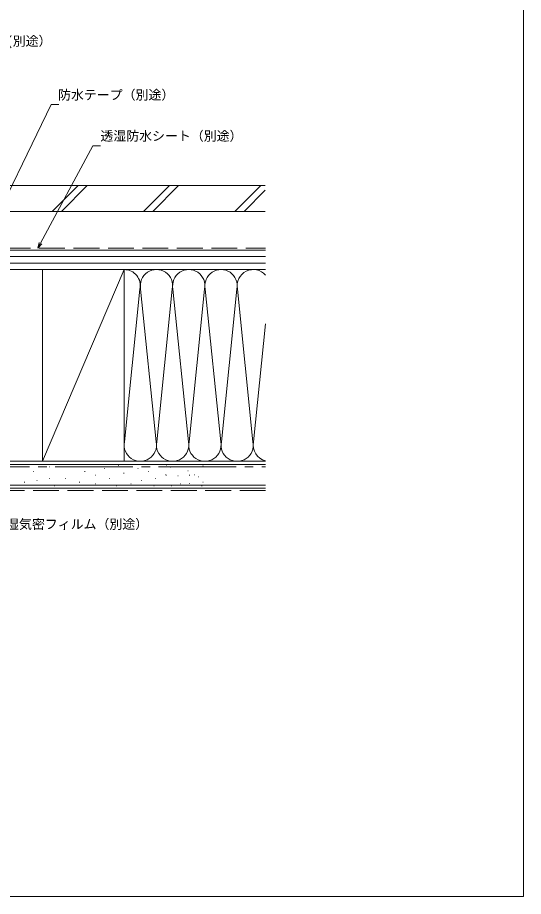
# Model space of a CAD drawing. Units: millimetres, scale not verified. Extents: x -495 to 495, y -800 to 801.
# Drawn here: x 260 to 495, y -800 to -392.1 of the extents above; entities that cross this region are included whole.
import ezdxf
from ezdxf.enums import TextEntityAlignment as Align

# ---------------------------------------------------------------- set-up
doc = ezdxf.new("R2010")
doc.units = ezdxf.units.MM
doc.header["$LTSCALE"] = 4
doc.linetypes.add('CHAIN2', pattern=[12, 9, -1, 1, -1])
doc.linetypes.add('DASHED3', pattern=[4, 3, -1])
for name, color, linetype, lineweight in [('0-0_0', 7, 'Continuous', 9), ('0-2_YKK_ZWAK', 6, 'Continuous', 9), ('0-7_YSS_K', 3, 'Continuous', 9)]:
    doc.layers.add(name, color=color, linetype=linetype, lineweight=lineweight)
doc.styles.add('ＭＳ ゴシック', font='')
doc.styles.get('ＭＳ ゴシック').set_extended_font_data('MS Gothic')

msp = doc.modelspace()

# ---------------------------------------------------------------- linework, layer by layer
at = {"layer": '0-0_0'}
msp.add_line((495, 760), (495, -800), dxfattribs=at)
msp.add_lwpolyline([(495, -800), (-495, -800), (-495, 760)], dxfattribs=at)
at = {"layer": '0-2_YKK_ZWAK'}
for points in [[(243.159, -499.047), (244.275, -496.755), (275.565, -432.481), (279.115, -432.481)], [(269.419, -499.047), (270.625, -496.801), (294.907, -451.551), (298.457, -451.551)], [(271.227, -497.124), (269.419, -499.047), (270.023, -496.477)]]:
    msp.add_lwpolyline(points, dxfattribs=at)
at = {"layer": '0-7_YSS_K'}
for p, q in [((375.008, -470.047), (177.208, -470.047)), ((276.103, -482.047), (288.103, -470.047)), ((280.345, -482.047), (292.345, -470.047)), ((318.529, -482.047), (330.529, -470.047)), ((322.772, -482.047), (334.772, -470.047)), ((360.956, -482.047), (372.956, -470.047)), ((365.198, -482.047), (375.008, -472.238)), ((375.207, -500.047), (182.507, -500.047)), ((375.207, -503.047), (182.507, -503.047)), ((375.207, -506.047), (182.507, -506.047)), ((182.507, -509.047), (375.207, -509.047)), ((309.507, -509.047), (271.507, -509.047)), ((271.507, -509.047), (271.507, -598.047)), ((309.507, -509.047), (375.207, -509.047)), ((309.507, -598.047), (309.507, -509.047)), ((309.665, -589.016), (316.849, -518.079)), ((324.349, -589.016), (317.165, -518.079)), ((331.849, -518.079), (324.665, -589.016)), ((339.349, -589.016), (332.165, -518.079)), ((339.665, -589.016), (346.849, -518.079)), ((347.165, -518.079), (354.349, -589.016)), ((354.665, -589.016), (361.849, -518.079)), ((362.165, -518.079), (369.349, -589.016)), ((369.665, -589.016), (375.21, -534.259)), ((375.207, -598.047), (175.007, -598.047)), ((375.207, -599.547), (175.007, -599.547)), ((271.507, -598.047), (309.507, -598.047)), ((309.507, -598.047), (375.21, -598.047)), ((261.438, -600.613), (261.638, -600.613)), ((267.207, -602.762), (267.407, -602.762)), ((274.625, -600.613), (274.825, -600.613)), ((283.69, -600.613), (283.89, -600.613)), ((291.108, -602.762), (291.308, -602.762)), ((300.174, -601.437), (300.374, -601.437)), ((306.767, -599.789), (306.967, -599.789)), ((309.239, -603.586), (309.439, -603.586)), ((315.833, -601.437), (316.033, -601.437)), ((320.778, -602.762), (320.978, -602.762)), ((329.019, -599.789), (329.219, -599.789)), ((330.89, -600.764), (331.09, -600.764)), ((335.613, -600.613), (335.813, -600.613)), ((339.07, -602.517), (339.27, -602.517)), ((345.502, -600.613), (345.702, -600.613)), ((346.081, -600.18), (346.281, -600.18)), ((263.086, -607.706), (263.286, -607.706)), ((268.856, -606.882), (269.056, -606.882)), ((274.625, -606.058), (274.825, -606.058)), ((282.042, -606.058), (282.242, -606.058)), ((288.635, -607.706), (288.835, -607.706)), ((296.053, -604.41), (296.253, -604.41)), ((302.646, -606.058), (302.846, -606.058)), ((317.481, -606.882), (317.681, -606.882)), ((324.074, -606.058), (324.274, -606.058)), ((328.553, -604.27), (328.753, -604.27)), ((329.019, -604.41), (329.219, -604.41)), ((334.396, -604.854), (334.596, -604.854)), ((339.733, -604.41), (339.933, -604.41)), ((341.991, -604.27), (342.191, -604.27)), ((343.854, -605.234), (344.054, -605.234)), ((346.081, -607.776), (346.281, -607.776)), ((375.207, -609.047), (175.007, -609.047)), ((375.207, -610.547), (175.007, -610.547)), ((277.097, -609.355), (277.297, -609.355)), ((296.053, -608.531), (296.253, -608.531)), ((305.943, -609.355), (306.143, -609.355)), ((312.536, -608.531), (312.736, -608.531)), ((323.25, -609.355), (323.45, -609.355)), ((331.492, -609.355), (331.692, -609.355)), ((335.613, -608.531), (335.813, -608.531)), ((339.654, -608.36), (339.854, -608.36)), ((345.502, -609.355), (345.702, -609.355))]:
    msp.add_line(p, q, dxfattribs=at)
at = {"layer": '0-7_YSS_K', "linetype": 'DASHED3'}
for p, q in [((254.007, -499.047), (375.207, -499.047)), ((375.207, -611.547), (175.007, -611.547))]:
    msp.add_line(p, q, dxfattribs=at)
at = {"layer": '0-7_YSS_K', "linetype": 'CHAIN2'}
msp.add_line((181.507, -600.547), (375.21, -600.547), dxfattribs=at)
at = {"layer": '0-7_YSS_K'}
for points in [[(375.008, -482.047), (177.208, -482.047), (177.208, -470.047)], [(309.507, -598.047), (309.507, -509.047), (271.507, -598.047)]]:
    msp.add_lwpolyline(points, dxfattribs=at)
for centre, start, end in [((309.507, -516.547), 348.21646, 90), ((324.507, -516.547), 348.21646, 191.78354), ((339.507, -516.547), 348.21646, 191.78354), ((354.507, -516.547), 348.21646, 191.78354), ((369.507, -516.547), 40.496, 191.78354), ((317.007, -590.547), 168.21648, 11.78362), ((332.007, -590.547), 168.21648, 11.78362), ((347.007, -590.547), 168.21648, 11.78362), ((362.007, -590.547), 168.21648, 11.78362), ((377.007, -590.547), 168.21648, 256.13991)]:
    msp.add_arc(centre, 7.5, start, end, dxfattribs=at)

# ---------------------------------------------------------------- texts
at = {"layer": '0-2_YKK_ZWAK', "style": 'ＭＳ ゴシック'}
for s, p in [('シーリング(別途）', (224.744, -406.501)), ('防水テープ（別途）', (278.795, -431.481)), ('透湿防水シート（別途）', (298.457, -450.551)), ('防湿気密フィルム（別途）', (248.635, -630.718))]:
    msp.add_text(s, height=4.399, dxfattribs=at).set_placement(p, align=Align.BOTTOM_LEFT)

doc.saveas('drawing.dxf')
